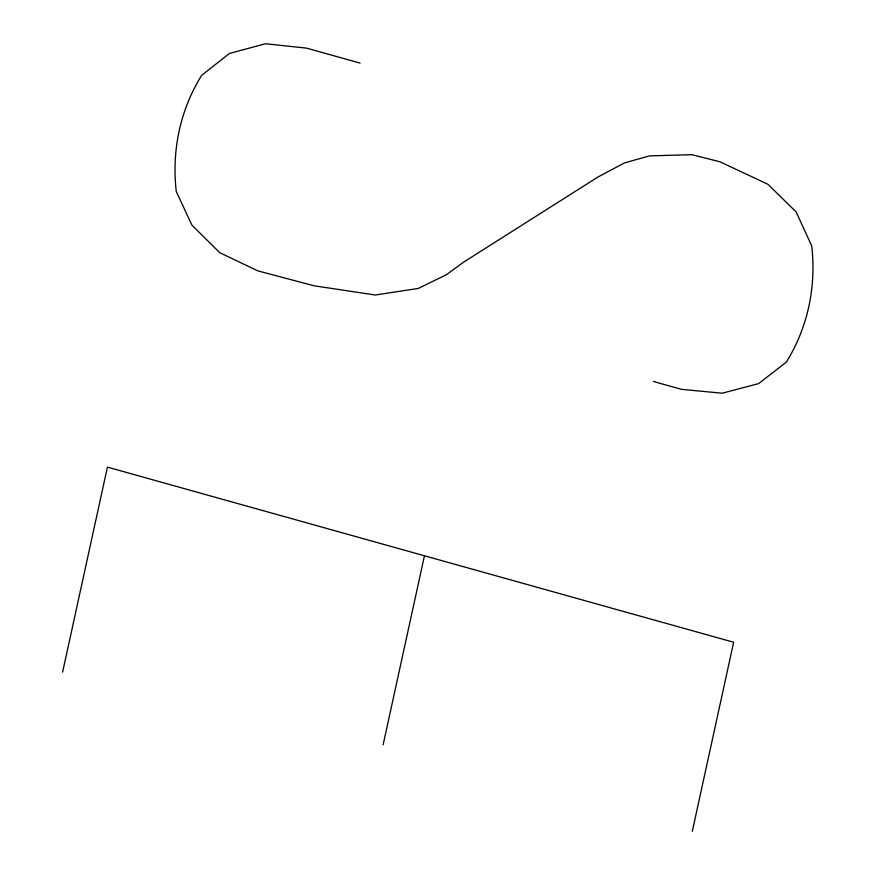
<?xml version="1.0" encoding="UTF-8"?>
<svg xmlns="http://www.w3.org/2000/svg" width="875" height="875" viewBox="0 0 875 875"><rect width="100%" height="100%" fill="white"/><g stroke="black" fill="none" stroke-linecap="round" stroke-linejoin="round"><path stroke-width="1.31" d="M62.606 672.12L107.428 467.119L733.644 642.25L692.322 831.25M383.13 744.778L424.452 555.778M360.084 63.098L306.48 48.114L265.453 43.75L229.469 53.452L201.666 75.316A240.898 205.614 24.7 0 0 176.258 191.516L191.931 225.148L219.767 252.7L257.786 270.845L314.103 285.797L375.288 295.006L418.25 288.455L446.556 274.63L463.75 262.041L597.909 177.045L624.466 162.925L649.48 155.892L691.731 154.667L719.972 161.777L767.878 184.264L796.141 211.925L811.727 245.93A240.898 205.614 24.7 0 1 786.319 362.13L758.592 383.633L722.192 393.214L681.505 389.342L653.428 381.489"/></g></svg>
